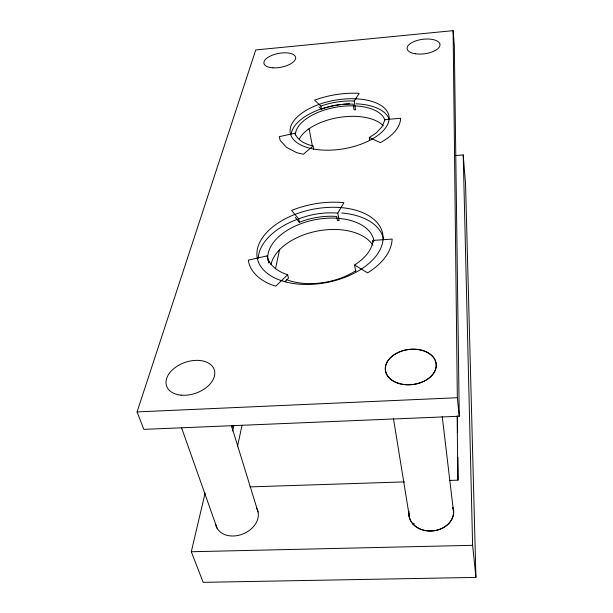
<?xml version="1.0" encoding="UTF-8"?>
<svg xmlns="http://www.w3.org/2000/svg" width="613" height="613" viewBox="0 0 613 613"><rect width="100%" height="100%" fill="white"/><g stroke="black" fill="none" stroke-linecap="round" stroke-linejoin="round"><path stroke-width="0.92" d="M237.438 446.739L242.043 425.207M275.459 268.854L279.658 249.192M232.641 430.954L233.89 425.361M232.051 427.154L232.473 425.284M455.589 155.541L463.206 154.928L465.543 183.724L475.933 577.408L203.164 582.35L191.294 551.738L205.102 493.128M137.067 411.913L255.751 49.952L453.114 30.65L454.325 45.546L459.252 416.242L143.833 429.368L137.067 411.913L457.329 397.722L459.252 416.242M337.794 213.117L343.901 202.681C326.231 200.972 308.04 203.838 291.581 210.428L298.669 218.895L299.374 222.274C311.174 217.707 324.024 215.5 336.675 216.458L337.403 220.473L339.119 220.534L337.794 213.117C324.538 212.044 311.044 214.067 298.669 218.895M354.168 101.022L359.187 93.36C344.108 92.563 328.775 94.969 314.607 100.18L320.89 106.095L321.442 109.206C331.572 105.605 342.406 103.766 353.172 104.149L354.038 109.758L355.509 109.758L354.168 101.022C342.889 100.57 331.51 102.287 320.89 106.095M285.16 281.398L288.455 278.225L287.666 274.754C278.586 271.957 269.191 265.766 267.092 255.889L248.326 260.127C250.073 273.682 263.46 282.647 275.773 286.156L287.666 274.754M313.036 145.986L303.312 154.269L296.654 152.629L286.532 147.365L280.271 140.584L279.229 136.668L295.037 133.22C297.566 140.814 305.841 144.27 313.036 145.986L313.634 149.204M354.582 265.031C363.248 259.399 371.907 251.161 373.003 240.403L392.128 239.101C391.515 253.797 379.485 265.552 367.585 272.854L354.582 265.031L355.693 271.429M369.31 137.496L376.183 132.99L381.891 126.922L384.589 120.715L384.512 119.658L400.672 118.271C400.028 129.55 389.554 137.557 380.366 142.668L369.31 137.496L369.716 140.247M249.935 486.891L404.45 481.895M449.275 480.446L457.857 480.171L457.152 416.012M412.426 523.908L414.334 523.862M191.294 551.738L472.615 545.325L475.933 577.408M318.929 106.831L321.442 109.206M295.244 217.316L299.374 222.274M269.138 262.686L268.287 260.356L268.946 263.084M181.502 427.583L217.079 528.222M231.415 425.56L258.05 511.985M267.092 255.889L267.728 258.556M295.037 133.22L295.405 135.036M309.067 128.508L312.423 146.3M393.485 418.717L409.568 517.893M373.003 240.403L373.271 242.143M442.226 416.472L453.566 512.008M463.206 154.928L472.615 545.325M453.114 30.65L457.329 397.722M457.421 416.143L457.605 432.387M457.88 457.221L458.141 480.148M256.418 507.939A22.183 16.789 -22.7 0 1 242.817 534.023A22.183 16.789 -22.7 0 1 215.607 524.069M452.769 507.38A22.344 17.969 -6.1 0 1 433.92 530.712A22.344 17.969 -6.1 0 1 408.978 513.242M356.007 270.571A53.89 31.669 -11.1 0 1 286.271 279.559M267.996 260.655A53.89 31.669 -11.1 0 1 315.94 219.577A53.89 31.669 -11.1 0 1 373.991 241.154M270.915 264.816A53.408 31.884 -11.1 0 1 317.488 231.032A53.408 31.884 -11.1 0 1 372.888 245.238M258.242 258.433A63.614 37.401 -11.1 0 1 297.458 219.278M341.656 213.002A63.614 37.401 -11.1 0 1 383.592 239.691M299.313 138.921A45.193 22.834 -9.6 0 1 339.648 117.359A45.193 22.834 -9.6 0 1 383.37 125.895M295.382 134.446A45.538 22.62 -9.6 0 1 337.617 106.93A45.538 22.62 -9.6 0 1 384.941 120.232M291.19 134.186A49.898 24.788 -9.6 0 1 327.687 106.976M328.537 106.754A49.898 24.788 -9.6 0 1 339.97 104.562M342.82 104.225A49.898 24.788 -9.6 0 1 349.502 103.773M355.969 103.796A49.898 24.788 -9.6 0 1 389.217 119.428M452.915 507.403A22.474 18.076 -6.1 0 1 432.701 530.958A22.474 18.076 -6.1 0 1 409.047 511.303M181.088 395.147A25.194 16.306 -19 0 0 214.588 370.98A25.194 16.306 -19 0 0 175.525 367.302A25.194 16.306 -19 0 0 181.088 395.147M397.906 383.087A25.501 17.57 -7.5 0 0 436.165 365.394A25.501 17.57 -7.5 0 0 398.266 352.49A25.501 17.57 -7.5 0 0 397.906 383.087M272.931 67.836A16.153 7.027 -10.9 0 0 295.635 57.323A16.153 7.027 -10.9 0 0 270.754 55.867A16.153 7.027 -10.9 0 0 272.931 67.836M415.239 53.76A16.574 7.295 -7.4 0 0 440.004 44.887A16.574 7.295 -7.4 0 0 415.384 41.025A16.574 7.295 -7.4 0 0 415.239 53.76M286.041 282.026A63.89 37.278 -11.1 0 0 383.018 239.514A63.89 37.278 -11.1 0 0 290.876 216.105A63.89 37.278 -11.1 0 0 286.041 282.026M395.538 382.274A25.646 17.67 -7.5 0 0 436.142 367.317A25.646 17.67 -7.5 0 0 400.664 351.387A25.646 17.67 -7.5 0 0 395.538 382.274M316.775 149.534A50.082 24.673 -9.7 0 0 389.102 117.029A50.082 24.673 -9.7 0 0 312.944 106.861A50.082 24.673 -9.7 0 0 316.775 149.534"/></g></svg>
